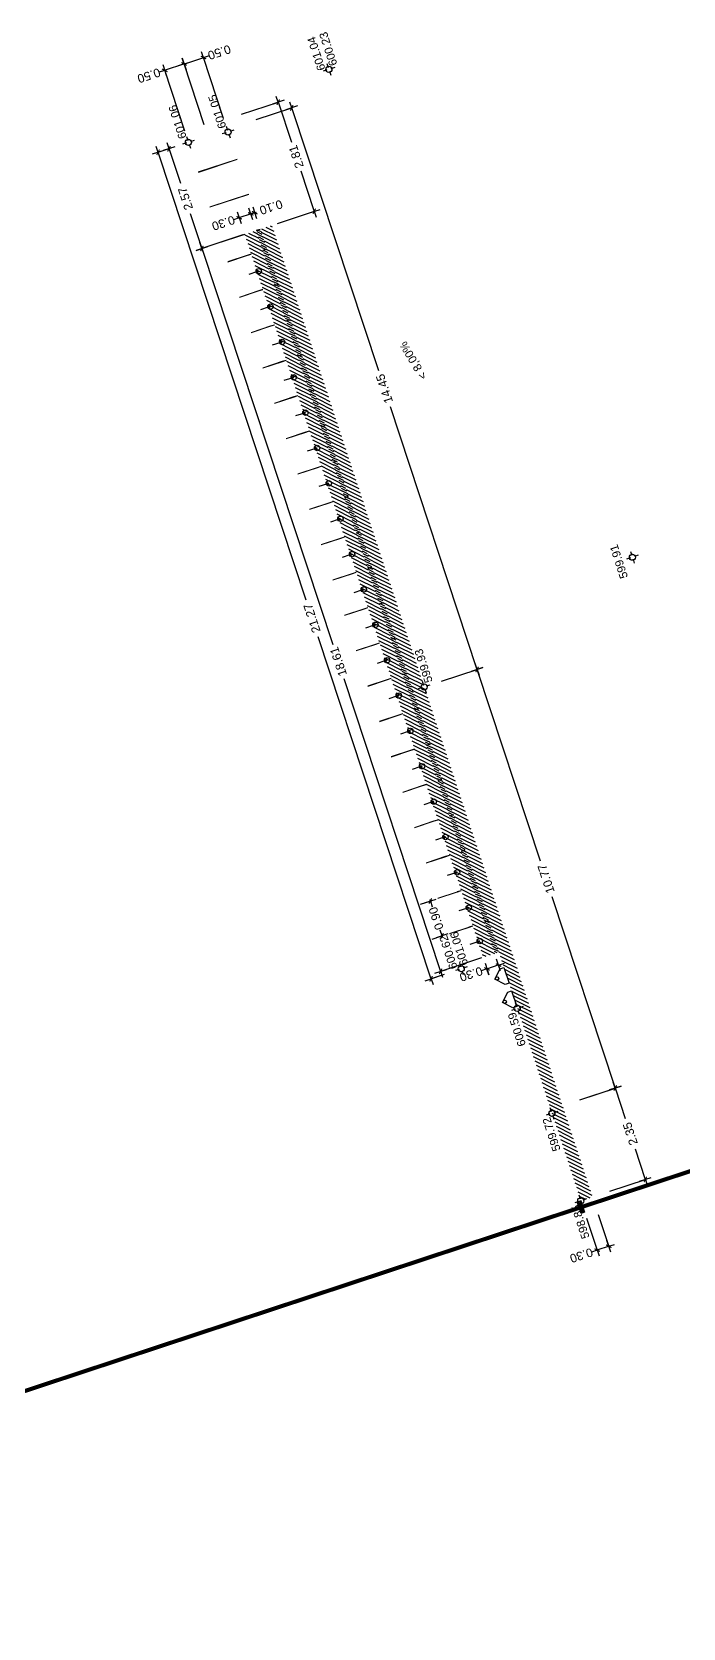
# Model space of a CAD drawing. Header units: metres. Extents: x 679304 to 680626, y 2747329 to 2750056.
# Drawn here: x 679735.75 to 679751.68, y 2748603.65 to 2748642.66 of the extents above; entities that cross this region are included whole.
import ezdxf
from ezdxf.enums import TextEntityAlignment as Align

# ---------------------------------------------------------------- set-up
doc = ezdxf.new("R2010")
doc.units = ezdxf.units.M
doc.linetypes.add('DASH_1', pattern=[0.4, 0.1, -0.3])
doc.linetypes.add('DASHEDX2', pattern=[1.5, 1, -0.5])
for name, color, linetype in [('00_WF_Return', 150, 'Continuous'), ('00_WF_Supply', 170, 'Continuous'), ('01-TX-Cotes_1-100', 157, 'Continuous'), ('01-TX-Dimensions_1-100', 157, 'Continuous'), ('01-TX-Pendents_1-100', 157, 'Continuous'), ('02-L-Waterfeatures 02', 152, 'Continuous'), ('COTAUX', 7, 'Continuous')]:
    doc.layers.add(name, color=color, linetype=linetype)
doc.layers.add('02-L-projecció 2', color=251, linetype='Continuous', lineweight=5, true_color=0x636363)
doc.layers.add('02-L-Waterfeatures 01', color=150, linetype='Continuous', true_color=0x2e9aff)
doc.styles.get("Standard").update_dxf_attribs({"font": 'arial.ttf'})
doc.dimstyles.new('E100', dxfattribs={"dimscale": 0.03, "dimtxt": 7, "dimasz": 0.5, "dimexe": 0.1, "dimexo": 15, "dimgap": 4, "dimtad": 1, "dimzin": 0, "dimdsep": 46, "dimtxsty": 'Standard', "dimblk1": 'LINCOT200', "dimblk2": 'LINCOT200', "dimsah": 1, "dimcen": 0.1, "dimdle": 0.1, "dimclrt": 256, "dimadec": 0, "dimazin": 0, "dimtfac": 0.015385, "dimtofl": 0, "dimtmove": 0, "dimatfit": 3, "dimldrblk": 'LINCOT200', "dimfxl": 1, "dimtolj": 1, "dimtzin": 0, "dimarcsym": 0})
pattern_1 = [(153.27658, (679714.18947, 2748614.033265), (-0.03569367, -0.07089677), [])]

# ---------------------------------------------------------------- blocks, each defined once
blk = doc.blocks.new('*U13')
at = {"linetype": 'DASHEDX2', "ltscale": 0.5}
for points in [[(1.5, 0), (-1.5, 0)], [(0, -1.5), (0, 1.5)]]:
    blk.add_lwpolyline(points, dxfattribs=at)
blk.add_circle((0, 0), 0.75)
at = {"ltscale": 0.3}
blk.add_attdef('COTES', text='', height=2, dxfattribs=at).set_placement((4.58, 1.74), align=Align.MIDDLE)
blk = doc.blocks.new('*U14')
at = {"linetype": 'DASHEDX2', "ltscale": 0.5}
for points in [[(1.5, 0), (-1.5, 0)], [(0, -1.5), (0, 1.5)]]:
    blk.add_lwpolyline(points, dxfattribs=at)
blk.add_circle((0, 0), 0.75)
at = {"ltscale": 0.3}
blk.add_attdef('COTES', text='', height=2, dxfattribs=at).set_placement((4.78, -1.39), align=Align.MIDDLE)
blk = doc.blocks.new('Cotes Altimetriques')
at = {"linetype": 'DASHEDX2', "ltscale": 0.5}
for points in [[(1.5, 0), (-1.5, 0)], [(0, -1.5), (0, 1.5)]]:
    blk.add_lwpolyline(points, dxfattribs=at)
blk.add_circle((0, 0), 0.75)
at = {"ltscale": 0.3}
blk.add_attdef('COTES', text='', height=2, dxfattribs=at).set_placement((0, 3.5), align=Align.MIDDLE)
blk = doc.blocks.new('*U15')
at = {"linetype": 'DASHEDX2', "ltscale": 0.5}
for points in [[(1.5, 0), (-1.5, 0)], [(0, -1.5), (0, 1.5)]]:
    blk.add_lwpolyline(points, dxfattribs=at)
blk.add_circle((0, 0), 0.75)
at = {"ltscale": 0.3}
blk.add_attdef('COTES', text='', height=2, dxfattribs=at).set_placement((5.56, 1), align=Align.MIDDLE)
blk = doc.blocks.new('*U19')
at = {"linetype": 'DASHEDX2', "ltscale": 0.5}
for points in [[(1.5, 0), (-1.5, 0)], [(0, -1.5), (0, 1.5)]]:
    blk.add_lwpolyline(points, dxfattribs=at)
blk.add_circle((0, 0), 0.75)
at = {"ltscale": 0.3}
blk.add_attdef('COTES', text='', height=2, dxfattribs=at).set_placement((4.94, -1.44), align=Align.MIDDLE)
blk = doc.blocks.new('*U16')
at = {"linetype": 'DASHEDX2', "ltscale": 0.5}
for points in [[(1.5, 0), (-1.5, 0)], [(0, -1.5), (0, 1.5)]]:
    blk.add_lwpolyline(points, dxfattribs=at)
blk.add_circle((0, 0), 0.75)
at = {"ltscale": 0.3}
blk.add_attdef('COTES', text='', height=2, dxfattribs=at).set_placement((5.56, 1), align=Align.MIDDLE)
blk = doc.blocks.new('*U20')
at = {"linetype": 'DASHEDX2', "ltscale": 0.5}
for points in [[(1.5, 0), (-1.5, 0)], [(0, -1.5), (0, 1.5)]]:
    blk.add_lwpolyline(points, dxfattribs=at)
blk.add_circle((0, 0), 0.75)
at = {"ltscale": 0.3}
blk.add_attdef('COTES', text='', height=2, dxfattribs=at).set_placement((4.81, 1.75), align=Align.MIDDLE)
blk = doc.blocks.new('*U21')
at = {"linetype": 'DASHEDX2', "ltscale": 0.5}
for points in [[(1.5, 0), (-1.5, 0)], [(0, -1.5), (0, 1.5)]]:
    blk.add_lwpolyline(points, dxfattribs=at)
blk.add_circle((0, 0), 0.75)
at = {"ltscale": 0.3}
blk.add_attdef('COTES', text='', height=2, dxfattribs=at).set_placement((4.82, -1), align=Align.MIDDLE)
blk = doc.blocks.new('*U18')
at = {"linetype": 'DASHEDX2', "ltscale": 0.5}
for points in [[(1.5, 0), (-1.5, 0)], [(0, -1.5), (0, 1.5)]]:
    blk.add_lwpolyline(points, dxfattribs=at)
blk.add_circle((0, 0), 0.75)
at = {"ltscale": 0.3}
blk.add_attdef('COTES', text='', height=2, dxfattribs=at).set_placement((-4.86, 1.68), align=Align.MIDDLE)
blk = doc.blocks.new('LINCOT200')
for p, q in [((0, -10), (0, 10)), ((0, 0), (10, 0))]:
    blk.add_line(p, q)
at = {"const_width": 1.88}
blk.add_lwpolyline([(3.5, -3.5), (-3.5, 3.5)], dxfattribs=at)
at = {"layer": 'COTAUX'}
blk.add_line((0, 0), (-1.2, 0), dxfattribs=at)
blk = doc.blocks.new('*D198')
at = {"layer": '01-TX-Dimensions_1-100', "color": 0, "lineweight": -2, "transparency": 16777216}
for p, q in [((679749.601, 2748613.765), (679749.86, 2748612.981)), ((679749.317, 2748613.671), (679749.575, 2748612.887)), ((679749.845, 2748612.979), (679749.589, 2748612.895)), ((679749.575, 2748612.89), (679749.56, 2748612.885))]:
    blk.add_line(p, q, dxfattribs=at)
at = {"layer": 'DEFPOINTS', "color": 0, "transparency": 16777216}
for p in [(679749.175, 2748614.098), (679749.46, 2748614.192), (679749.575, 2748612.89)]:
    blk.add_point(p, dxfattribs=at)
at = {"layer": '01-TX-Dimensions_1-100', "color": 0, "lineweight": -2, "transparency": 16777216, "xscale": 0.015, "yscale": 0.015, "zscale": 0.015}
for p, rotation in [((679749.575, 2748612.89), 198.2765840035686), ((679749.859, 2748612.984), 18.27658400356864)]:
    blk.add_blockref('LINCOT200', p, dxfattribs=dict(at, rotation=rotation))
at = {"layer": '01-TX-Dimensions_1-100', "transparency": 16777216, "insert": (679749.188, 2748612.762), "char_height": 0.21, "attachment_point": 5, "rotation": 198.2766}
blk.add_mtext('\\A1;0.30', dxfattribs=at)
blk = doc.blocks.new('*D201')
at = {"layer": '01-TX-Dimensions_1-100', "color": 0, "lineweight": -2, "transparency": 16777216}
for p, q in [((679741.237, 2748640.52), (679742.107, 2748640.807)), ((679742.109, 2748640.792), (679744.224, 2748634.386)), ((679746.632, 2748627.096), (679744.516, 2748633.502)), ((679745.77, 2748626.795), (679746.639, 2748627.083))]:
    blk.add_line(p, q, dxfattribs=at)
at = {"layer": 'DEFPOINTS', "color": 0, "transparency": 16777216}
for p in [(679742.104, 2748640.806), (679740.81, 2748640.379), (679745.343, 2748626.654)]:
    blk.add_point(p, dxfattribs=at)
at = {"layer": '01-TX-Dimensions_1-100', "color": 0, "lineweight": -2, "transparency": 16777216, "xscale": 0.015, "yscale": 0.015, "zscale": 0.015}
for p, rotation in [((679742.104, 2748640.806), 108.2765840035686), ((679746.637, 2748627.082), 288.2765840035686)]:
    blk.add_blockref('LINCOT200', p, dxfattribs=dict(at, rotation=rotation))
at = {"layer": '01-TX-Dimensions_1-100', "transparency": 16777216, "insert": (679744.37, 2748633.944), "char_height": 0.21, "attachment_point": 5, "rotation": 108.2766}
blk.add_mtext('\\A1;14.45', dxfattribs=at)
blk = doc.blocks.new('*D202')
at = {"layer": '01-TX-Dimensions_1-100', "color": 0, "lineweight": -2, "transparency": 16777216}
for p, q in [((679745.77, 2748626.795), (679746.638, 2748627.082)), ((679746.64, 2748627.067), (679748.18, 2748622.407)), ((679750.011, 2748616.865), (679748.471, 2748621.525)), ((679749.15, 2748616.565), (679750.018, 2748616.852))]:
    blk.add_line(p, q, dxfattribs=at)
at = {"layer": 'DEFPOINTS', "color": 0, "transparency": 16777216}
for p in [(679745.343, 2748626.654), (679750.016, 2748616.851), (679748.723, 2748616.424)]:
    blk.add_point(p, dxfattribs=at)
at = {"layer": '01-TX-Dimensions_1-100', "color": 0, "lineweight": -2, "transparency": 16777216, "xscale": 0.015, "yscale": 0.015, "zscale": 0.015}
for p, rotation in [((679746.635, 2748627.081), 108.2835136084961), ((679750.016, 2748616.851), 288.2835136084961)]:
    blk.add_blockref('LINCOT200', p, dxfattribs=dict(at, rotation=rotation))
at = {"layer": '01-TX-Dimensions_1-100', "transparency": 16777216, "insert": (679748.326, 2748621.966), "char_height": 0.21, "attachment_point": 5, "rotation": 108.2835}
blk.add_mtext('\\A1;10.77', dxfattribs=at)
blk = doc.blocks.new('*D203')
at = {"layer": '01-TX-Dimensions_1-100', "color": 0, "lineweight": -2, "transparency": 16777216}
for p, q in [((679739.15, 2748639.824), (679738.832, 2748639.719)), ((679738.839, 2748639.706), (679742.45, 2748628.786)), ((679745.508, 2748619.537), (679742.749, 2748627.882)), ((679745.828, 2748619.627), (679745.51, 2748619.522))]:
    blk.add_line(p, q, dxfattribs=at)
at = {"layer": 'DEFPOINTS', "color": 0, "transparency": 16777216}
for p in [(679739.577, 2748639.965), (679738.835, 2748639.72), (679746.255, 2748619.769)]:
    blk.add_point(p, dxfattribs=at)
at = {"layer": '01-TX-Dimensions_1-100', "color": 0, "lineweight": -2, "transparency": 16777216, "xscale": 0.015, "yscale": 0.015, "zscale": 0.015}
for p, rotation in [((679738.835, 2748639.72), 108.2960533484948), ((679745.512, 2748619.523), 288.2960533484948)]:
    blk.add_blockref('LINCOT200', p, dxfattribs=dict(at, rotation=rotation))
at = {"layer": '01-TX-Dimensions_1-100', "transparency": 16777216, "insert": (679742.599, 2748628.334), "char_height": 0.21, "attachment_point": 5, "rotation": 108.2961}
blk.add_mtext('\\A1;21.27', dxfattribs=at)
blk = doc.blocks.new('*D204')
at = {"layer": '01-TX-Dimensions_1-100', "color": 0, "lineweight": -2, "transparency": 16777216}
for p, q in [((679740.905, 2748637.701), (679739.904, 2748637.37)), ((679739.911, 2748637.356), (679743.106, 2748627.694)), ((679745.743, 2748619.718), (679743.384, 2748626.851)), ((679746.745, 2748620.034), (679745.744, 2748619.703))]:
    blk.add_line(p, q, dxfattribs=at)
at = {"layer": 'DEFPOINTS', "color": 0, "transparency": 16777216}
for p in [(679741.332, 2748637.842), (679739.907, 2748637.371), (679747.173, 2748620.175)]:
    blk.add_point(p, dxfattribs=at)
at = {"layer": '01-TX-Dimensions_1-100', "color": 0, "lineweight": -2, "transparency": 16777216, "xscale": 0.015, "yscale": 0.015, "zscale": 0.015}
for p, rotation in [((679739.907, 2748637.371), 108.293398092567), ((679745.747, 2748619.704), 288.293398092567)]:
    blk.add_blockref('LINCOT200', p, dxfattribs=dict(at, rotation=rotation))
at = {"layer": '01-TX-Dimensions_1-100', "transparency": 16777216, "insert": (679743.245, 2748627.273), "char_height": 0.21, "attachment_point": 5, "rotation": 108.2934}
blk.add_mtext('\\A1;18.61', dxfattribs=at)
blk = doc.blocks.new('*D205')
at = {"layer": '01-TX-Dimensions_1-100', "color": 0, "lineweight": -2, "transparency": 16777216}
for p, q in [((679739.457, 2748641.876), (679739.011, 2748641.728)), ((679739.963, 2748640.391), (679739.471, 2748641.883)), ((679738.997, 2748641.724), (679738.983, 2748641.719)), ((679739.489, 2748640.235), (679738.996, 2748641.726))]:
    blk.add_line(p, q, dxfattribs=at)
at = {"layer": 'DEFPOINTS', "color": 0, "transparency": 16777216}
for p in [(679738.997, 2748641.724), (679740.104, 2748639.964), (679739.63, 2748639.807)]:
    blk.add_point(p, dxfattribs=at)
at = {"layer": '01-TX-Dimensions_1-100', "color": 0, "lineweight": -2, "transparency": 16777216, "xscale": 0.015, "yscale": 0.015, "zscale": 0.015}
for p, rotation in [((679738.997, 2748641.724), 198.2696162475786), ((679739.472, 2748641.88), 18.26961624757859)]:
    blk.add_blockref('LINCOT200', p, dxfattribs=dict(at, rotation=rotation))
at = {"layer": '01-TX-Dimensions_1-100', "transparency": 16777216, "insert": (679738.61, 2748641.596), "char_height": 0.21, "attachment_point": 5, "rotation": 198.2696}
blk.add_mtext('\\A1;0.50', dxfattribs=at)
blk = doc.blocks.new('*D206')
at = {"layer": '01-TX-Dimensions_1-100', "color": 0, "lineweight": -2, "transparency": 16777216}
for p, q in [((679746.878, 2748619.764), (679746.864, 2748619.759)), ((679746.926, 2748619.619), (679746.879, 2748619.761)), ((679747.148, 2748619.852), (679746.893, 2748619.768)), ((679747.21, 2748619.713), (679747.163, 2748619.854))]:
    blk.add_line(p, q, dxfattribs=at)
at = {"layer": 'DEFPOINTS', "color": 0, "transparency": 16777216}
for p in [(679746.785, 2748620.047), (679747.069, 2748620.14), (679746.878, 2748619.764)]:
    blk.add_point(p, dxfattribs=at)
at = {"layer": '01-TX-Dimensions_1-100', "color": 0, "lineweight": -2, "transparency": 16777216, "xscale": 0.015, "yscale": 0.015, "zscale": 0.015}
for p, rotation in [((679746.878, 2748619.764), 198.2277937737979), ((679747.162, 2748619.857), 18.2277937737979)]:
    blk.add_blockref('LINCOT200', p, dxfattribs=dict(at, rotation=rotation))
at = {"layer": '01-TX-Dimensions_1-100', "transparency": 16777216, "insert": (679746.491, 2748619.636), "char_height": 0.21, "attachment_point": 5, "rotation": 198.2278}
blk.add_mtext('\\A1;0.30', dxfattribs=at)
blk = doc.blocks.new('*D200')
at = {"layer": '01-TX-Dimensions_1-100', "color": 0, "lineweight": -2, "transparency": 16777216}
for p, q in [((679739.963, 2748640.391), (679739.47, 2748641.883)), ((679739.486, 2748641.885), (679739.932, 2748642.032)), ((679739.946, 2748642.037), (679739.961, 2748642.042)), ((679740.438, 2748640.548), (679739.946, 2748642.04))]:
    blk.add_line(p, q, dxfattribs=at)
at = {"layer": 'DEFPOINTS', "color": 0, "transparency": 16777216}
for p in [(679739.946, 2748642.037), (679740.104, 2748639.964), (679740.579, 2748640.121)]:
    blk.add_point(p, dxfattribs=at)
at = {"layer": '01-TX-Dimensions_1-100', "color": 0, "lineweight": -2, "transparency": 16777216, "xscale": 0.015, "yscale": 0.015, "zscale": 0.015}
for p, rotation in [((679739.946, 2748642.037), 18.273376248171), ((679739.471, 2748641.88), 198.273376248171)]:
    blk.add_blockref('LINCOT200', p, dxfattribs=dict(at, rotation=rotation))
at = {"layer": '01-TX-Dimensions_1-100', "transparency": 16777216, "insert": (679740.333, 2748642.165), "char_height": 0.21, "attachment_point": 5, "rotation": 198.2734}
blk.add_mtext('\\A1;0.50', dxfattribs=at)
blk = doc.blocks.new('*D210')
at = {"layer": '01-TX-Dimensions_1-100', "color": 0, "lineweight": -2, "transparency": 16777216}
for p, q in [((679741.19, 2748638.269), (679741.197, 2748638.248)), ((679741.213, 2748638.25), (679741.227, 2748638.255)), ((679741.089, 2748638.209), (679741.075, 2748638.205)), ((679741.096, 2748638.238), (679741.102, 2748638.217))]:
    blk.add_line(p, q, dxfattribs=at)
at = {"layer": 'DEFPOINTS', "color": 0, "transparency": 16777216}
for p in [(679741.103, 2748638.214), (679741.237, 2748637.811), (679741.332, 2748637.842)]:
    blk.add_point(p, dxfattribs=at)
at = {"layer": '01-TX-Dimensions_1-100', "color": 0, "lineweight": -2, "transparency": 16777216, "xscale": 0.015, "yscale": 0.015, "zscale": 0.015}
for p, rotation in [((679741.103, 2748638.214), 18.28231678721093), ((679741.198, 2748638.246), 198.2823167872109)]:
    blk.add_blockref('LINCOT200', p, dxfattribs=dict(at, rotation=rotation))
at = {"layer": '01-TX-Dimensions_1-100', "transparency": 16777216, "insert": (679741.599, 2748638.378), "char_height": 0.21, "attachment_point": 5, "rotation": 198.2823}
blk.add_mtext('\\A1;0.10', dxfattribs=at)
blk = doc.blocks.new('*D211')
at = {"layer": '01-TX-Dimensions_1-100', "color": 0, "lineweight": -2, "transparency": 16777216}
for p, q in [((679740.819, 2748638.12), (679740.804, 2748638.115)), ((679740.811, 2748638.144), (679740.818, 2748638.123)), ((679741.089, 2748638.209), (679740.833, 2748638.125)), ((679741.096, 2748638.238), (679741.102, 2748638.217))]:
    blk.add_line(p, q, dxfattribs=at)
at = {"layer": 'DEFPOINTS', "color": 0, "transparency": 16777216}
for p in [(679740.819, 2748638.12), (679740.952, 2748637.717), (679741.237, 2748637.811)]:
    blk.add_point(p, dxfattribs=at)
at = {"layer": '01-TX-Dimensions_1-100', "color": 0, "lineweight": -2, "transparency": 16777216, "xscale": 0.015, "yscale": 0.015, "zscale": 0.015}
for p, rotation in [((679740.819, 2748638.12), 198.2792378167053), ((679741.103, 2748638.214), 18.27923781670532)]:
    blk.add_blockref('LINCOT200', p, dxfattribs=dict(at, rotation=rotation))
at = {"layer": '01-TX-Dimensions_1-100', "transparency": 16777216, "insert": (679740.432, 2748637.992), "char_height": 0.21, "attachment_point": 5, "rotation": 198.2792}
blk.add_mtext('\\A1;0.30', dxfattribs=at)
blk = doc.blocks.new('*D207')
at = {"layer": '01-TX-Dimensions_1-100', "color": 0, "lineweight": -2, "transparency": 16777216}
for p, q in [((679739.15, 2748639.824), (679739.099, 2748639.808)), ((679739.107, 2748639.794), (679739.381, 2748638.964)), ((679739.903, 2748637.385), (679739.629, 2748638.215)), ((679739.955, 2748637.387), (679739.905, 2748637.37))]:
    blk.add_line(p, q, dxfattribs=at)
at = {"layer": 'DEFPOINTS', "color": 0, "transparency": 16777216}
for p in [(679739.577, 2748639.965), (679739.102, 2748639.809), (679740.382, 2748637.528)]:
    blk.add_point(p, dxfattribs=at)
at = {"layer": '01-TX-Dimensions_1-100', "color": 0, "lineweight": -2, "transparency": 16777216, "xscale": 0.015, "yscale": 0.015, "zscale": 0.015}
for p, rotation in [((679739.102, 2748639.809), 108.2799966835774), ((679739.907, 2748637.371), 288.2799966835774)]:
    blk.add_blockref('LINCOT200', p, dxfattribs=dict(at, rotation=rotation))
at = {"layer": '01-TX-Dimensions_1-100', "transparency": 16777216, "insert": (679739.505, 2748638.59), "char_height": 0.21, "attachment_point": 5, "rotation": 108.28}
blk.add_mtext('\\A1;2.57', dxfattribs=at)
blk = doc.blocks.new('*D208')
at = {"layer": '01-TX-Dimensions_1-100', "color": 0, "lineweight": -2, "transparency": 16777216}
for p, q in [((679740.878, 2748640.65), (679741.776, 2748640.947)), ((679741.778, 2748640.932), (679742.097, 2748639.968)), ((679742.65, 2748638.294), (679742.332, 2748639.257)), ((679741.759, 2748637.983), (679742.658, 2748638.28))]:
    blk.add_line(p, q, dxfattribs=at)
at = {"layer": 'DEFPOINTS', "color": 0, "transparency": 16777216}
for p in [(679740.451, 2748640.509), (679742.655, 2748638.279), (679741.332, 2748637.842)]:
    blk.add_point(p, dxfattribs=at)
at = {"layer": '01-TX-Dimensions_1-100', "color": 0, "lineweight": -2, "transparency": 16777216, "xscale": 0.015, "yscale": 0.015, "zscale": 0.015}
for p, rotation in [((679741.773, 2748640.946), 108.2890959208934), ((679742.655, 2748638.279), 288.2890959208934)]:
    blk.add_blockref('LINCOT200', p, dxfattribs=dict(at, rotation=rotation))
at = {"layer": '01-TX-Dimensions_1-100', "transparency": 16777216, "insert": (679742.214, 2748639.613), "char_height": 0.21, "attachment_point": 5, "rotation": 108.2891}
blk.add_mtext('\\A1;2.81', dxfattribs=at)
blk = doc.blocks.new('*D209')
at = {"layer": '01-TX-Dimensions_1-100', "color": 0, "lineweight": -2, "transparency": 16777216}
for p, q in [((679745.255, 2748621.343), (679745.491, 2748621.422)), ((679745.489, 2748621.437), (679745.484, 2748621.451)), ((679745.54, 2748620.489), (679745.776, 2748620.568)), ((679745.784, 2748620.555), (679745.788, 2748620.541))]:
    blk.add_line(p, q, dxfattribs=at)
at = {"layer": 'DEFPOINTS', "color": 0, "transparency": 16777216}
for p in [(679745.682, 2748621.485), (679745.494, 2748621.423), (679745.967, 2748620.632)]:
    blk.add_point(p, dxfattribs=at)
at = {"layer": '01-TX-Dimensions_1-100', "color": 0, "lineweight": -2, "transparency": 16777216, "xscale": 0.015, "yscale": 0.015, "zscale": 0.015}
for p, rotation in [((679745.494, 2748621.423), 288.4681539355351), ((679745.779, 2748620.569), 108.4681539355351)]:
    blk.add_blockref('LINCOT200', p, dxfattribs=dict(at, rotation=rotation))
at = {"layer": '01-TX-Dimensions_1-100', "transparency": 16777216, "insert": (679745.636, 2748620.996), "char_height": 0.21, "attachment_point": 5, "rotation": 108.4682}
blk.add_mtext('\\A1;0.90', dxfattribs=at)
blk = doc.blocks.new('*D212')
at = {"layer": '01-TX-Dimensions_1-100', "color": 0, "lineweight": -2, "transparency": 16777216}
for p, q in [((679749.15, 2748616.565), (679750.019, 2748616.852)), ((679750.02, 2748616.836), (679750.26, 2748616.11)), ((679750.748, 2748614.634), (679750.508, 2748615.36)), ((679749.887, 2748614.333), (679750.756, 2748614.62))]:
    blk.add_line(p, q, dxfattribs=at)
at = {"layer": 'DEFPOINTS', "color": 0, "transparency": 16777216}
for p in [(679748.723, 2748616.424), (679750.753, 2748614.619), (679749.46, 2748614.192)]:
    blk.add_point(p, dxfattribs=at)
at = {"layer": '01-TX-Dimensions_1-100', "color": 0, "lineweight": -2, "transparency": 16777216, "xscale": 0.015, "yscale": 0.015, "zscale": 0.015}
for p, rotation in [((679750.016, 2748616.851), 108.2796387844724), ((679750.753, 2748614.619), 288.2796387844724)]:
    blk.add_blockref('LINCOT200', p, dxfattribs=dict(at, rotation=rotation))
at = {"layer": '01-TX-Dimensions_1-100', "transparency": 16777216, "insert": (679750.384, 2748615.735), "char_height": 0.21, "attachment_point": 5, "rotation": 108.2796}
blk.add_mtext('\\A1;2.35', dxfattribs=at)
blk = doc.blocks.new('WF_R_Overflow')
at = {"layer": '00_WF_Return'}
blk.add_lwpolyline([(0.3, 0), (0.1, -0.2), (0, -0.2), (0, 0.2), (0.1, 0.2)], close=True, dxfattribs=at)
blk.add_circle((0.243, 0), 0.04, dxfattribs=at)
blk = doc.blocks.new('WF_S_Nozzle')
at = {"layer": '00_WF_Supply'}
blk.add_lwpolyline([(0, 0), (-0.2, 0)], dxfattribs=at)
blk.add_lwpolyline([(0, 0.03), (0, -0.03), (0.055, 0)], close=True, dxfattribs=at)
blk.add_circle((0.055, 0), 0.0666, dxfattribs=at)

msp = doc.modelspace()

# ---------------------------------------------------------------- hatches: boundary and pattern name
at = {"layer": '00_WF_Return'}
h = msp.add_hatch(dxfattribs=at)
h.set_pattern_fill('ANSI31', color=256, scale=0.01, angle=63)
h.set_pattern_definition([(108, (15.594742, 5.1504), (-0.03019604439237, -0.0098112895714), [])])
h.paths.add_polyline_path([(679749.0864, 2748614.0689), (679749.1747, 2748614.098), (679749.2676, 2748613.8166), (679749.1794, 2748613.7875)])
at = {"layer": '02-L-Waterfeatures 01'}
h = msp.add_hatch(dxfattribs=at)
h.set_pattern_fill('ANSI31', color=256, scale=0.025)
h.set_pattern_definition(pattern_1)
h.paths.add_polyline_path([(679741.332, 2748637.8411), (679741.6166, 2748637.9359), (679749.4591, 2748614.1894), (679749.1747, 2748614.098)])
h = msp.add_hatch(dxfattribs=at)
h.set_pattern_fill('ANSI31', color=256, scale=0.025)
h.set_pattern_definition(pattern_1)
h.paths.add_polyline_path([(679740.952, 2748637.7156), (679746.7845, 2748620.0487), (679747.0726, 2748620.1439), (679741.237, 2748637.8097)])
at = {"layer": '02-L-Waterfeatures 02'}
h = msp.add_hatch(dxfattribs=at)
h.set_pattern_fill('ANSI31', color=256, scale=0.015)
h.set_pattern_definition([(153.2765840036, (-2143387.089285, 2532069.681088), (-0.0214162038181, -0.0425380634141), [])])
h.paths.add_polyline_path([(679747.0726, 2748620.1439), (679747.1673, 2748620.1752), (679741.3324, 2748637.8412), (679741.237, 2748637.8097)])

# ---------------------------------------------------------------- linework, layer by layer
at = {"layer": '00_WF_Return'}
msp.add_lwpolyline([(679749.0864, 2748614.0689), (679749.1747, 2748614.098), (679749.2676, 2748613.8166), (679749.1794, 2748613.7875)], close=True, dxfattribs=at)
at = {"layer": '02-L-projecció 2'}
for points in [[(679740.7657, 2748639.5544), (679739.8165, 2748639.2408)], [(679740.7689, 2748639.5449), (679739.8196, 2748639.2313)], [(679741.048, 2748638.6998), (679740.0988, 2748638.3862)], [(679741.0512, 2748638.6903), (679740.1019, 2748638.3767)], [(679740.8558, 2748637.6884), (679740.381, 2748637.5316)], [(679740.8589, 2748637.6789), (679740.3842, 2748637.5221)], [(679740.9503, 2748637.7197), (679740.8558, 2748637.6884)], [(679740.9535, 2748637.7102), (679740.8589, 2748637.6789)], [(679741.3302, 2748637.8451), (679741.2356, 2748637.8139)], [(679741.3333, 2748637.8357), (679741.2388, 2748637.8044)], [(679741.0167, 2748637.2056), (679740.5401, 2748637.0482)], [(679741.0199, 2748637.1961), (679740.5433, 2748637.0387)], [(679741.1099, 2748637.2364), (679741.0167, 2748637.2056)], [(679741.113, 2748637.2269), (679741.0199, 2748637.1961)], [(679741.4898, 2748637.3619), (679741.3966, 2748637.3311)], [(679741.4929, 2748637.3524), (679741.3997, 2748637.3216)], [(679741.3021, 2748636.3415), (679740.8256, 2748636.1841)], [(679741.3053, 2748636.332), (679740.8287, 2748636.1746)], [(679741.3953, 2748636.3723), (679741.3021, 2748636.3415)], [(679741.3985, 2748636.3628), (679741.3053, 2748636.332)], [(679741.7752, 2748636.4978), (679741.682, 2748636.467)], [(679741.7783, 2748636.4883), (679741.6852, 2748636.4575)], [(679742.0606, 2748635.6337), (679741.9675, 2748635.6029)], [(679742.0638, 2748635.6242), (679741.9706, 2748635.5934)], [(679741.5876, 2748635.4774), (679741.111, 2748635.32)], [(679741.5907, 2748635.4679), (679741.1141, 2748635.3105)], [(679741.6808, 2748635.5082), (679741.5876, 2748635.4774)], [(679741.6839, 2748635.4987), (679741.5907, 2748635.4679)], [(679742.3461, 2748634.7696), (679742.2529, 2748634.7388)], [(679742.3492, 2748634.7601), (679742.256, 2748634.7293)], [(679741.873, 2748634.6134), (679741.3964, 2748634.4559)], [(679741.8761, 2748634.6039), (679741.3996, 2748634.4464)], [(679741.9662, 2748634.6441), (679741.873, 2748634.6134)], [(679741.9693, 2748634.6346), (679741.8761, 2748634.6039)], [(679742.1584, 2748633.7493), (679741.6818, 2748633.5918)], [(679742.1615, 2748633.7398), (679741.6849, 2748633.5823)], [(679742.2516, 2748633.78), (679742.1584, 2748633.7493)], [(679742.2547, 2748633.7705), (679742.1615, 2748633.7398)], [(679742.6314, 2748633.9055), (679742.5383, 2748633.8747)], [(679742.6346, 2748633.896), (679742.5414, 2748633.8653)], [(679742.4447, 2748632.8855), (679741.9681, 2748632.728)], [(679742.4478, 2748632.876), (679741.9712, 2748632.7185)], [(679742.5379, 2748632.9162), (679742.4447, 2748632.8855)], [(679742.541, 2748632.9068), (679742.4478, 2748632.876)], [(679742.9177, 2748633.0417), (679742.8246, 2748633.011)], [(679742.9209, 2748633.0322), (679742.8277, 2748633.0015)], [(679742.7293, 2748632.021), (679742.2528, 2748631.8636)], [(679742.8225, 2748632.0518), (679742.7293, 2748632.021)], [(679742.8256, 2748632.0423), (679742.7325, 2748632.0115)], [(679743.2024, 2748632.1773), (679743.1092, 2748632.1465)], [(679743.2055, 2748632.1678), (679743.1123, 2748632.137)], [(679742.7325, 2748632.0115), (679742.2559, 2748631.8541)], [(679743.4878, 2748631.3132), (679743.3946, 2748631.2824)], [(679743.491, 2748631.3037), (679743.3978, 2748631.2729)], [(679743.0148, 2748631.1569), (679742.5382, 2748630.9995)], [(679743.0179, 2748631.1475), (679742.5413, 2748630.99)], [(679743.1079, 2748631.1877), (679743.0148, 2748631.1569)], [(679743.1111, 2748631.1782), (679743.0179, 2748631.1475)], [(679743.2998, 2748630.2927), (679742.8232, 2748630.1353)], [(679743.3029, 2748630.2832), (679742.8263, 2748630.1258)], [(679743.3929, 2748630.3235), (679743.2998, 2748630.2927)], [(679743.3961, 2748630.314), (679743.3029, 2748630.2832)], [(679743.7728, 2748630.449), (679743.6796, 2748630.4182)], [(679743.776, 2748630.4395), (679743.6828, 2748630.4087)], [(679743.5854, 2748629.4287), (679743.1088, 2748629.2713)], [(679743.5885, 2748629.4192), (679743.1119, 2748629.2618)], [(679743.6785, 2748629.4595), (679743.5854, 2748629.4287)], [(679743.6817, 2748629.45), (679743.5885, 2748629.4192)], [(679744.0584, 2748629.585), (679743.9652, 2748629.5542)], [(679744.0616, 2748629.5755), (679743.9684, 2748629.5447)], [(679743.8704, 2748628.5645), (679743.3938, 2748628.4071)], [(679743.8735, 2748628.555), (679743.3969, 2748628.3976)], [(679743.9635, 2748628.5953), (679743.8704, 2748628.5645)], [(679743.9667, 2748628.5858), (679743.8735, 2748628.555)], [(679744.3434, 2748628.7208), (679744.2503, 2748628.69)], [(679744.3466, 2748628.7113), (679744.2534, 2748628.6805)], [(679744.2491, 2748627.7312), (679744.156, 2748627.7005)], [(679744.2523, 2748627.7217), (679744.1591, 2748627.691)], [(679744.629, 2748627.8567), (679744.5358, 2748627.826)], [(679744.6322, 2748627.8472), (679744.539, 2748627.8165)], [(679744.156, 2748627.7005), (679743.6794, 2748627.543)], [(679744.1591, 2748627.691), (679743.6825, 2748627.5335)], [(679744.914, 2748626.9925), (679744.8209, 2748626.9617)], [(679744.9172, 2748626.983), (679744.824, 2748626.9522)], [(679744.441, 2748626.8362), (679743.9644, 2748626.6788)], [(679744.4441, 2748626.8268), (679743.9675, 2748626.6693)], [(679744.5342, 2748626.867), (679744.441, 2748626.8362)], [(679744.5373, 2748626.8575), (679744.4441, 2748626.8268)], [(679744.7266, 2748625.9722), (679744.25, 2748625.8148)], [(679744.7297, 2748625.9627), (679744.2531, 2748625.8053)], [(679744.8197, 2748626.003), (679744.7266, 2748625.9722)], [(679744.8229, 2748625.9935), (679744.7297, 2748625.9627)], [(679745.1996, 2748626.1285), (679745.1065, 2748626.0977)], [(679745.2028, 2748626.119), (679745.1096, 2748626.0882)], [(679745.0116, 2748625.108), (679744.535, 2748624.9506)], [(679745.0147, 2748625.0985), (679744.5381, 2748624.9411)], [(679745.1048, 2748625.1388), (679745.0116, 2748625.108)], [(679745.1079, 2748625.1293), (679745.0147, 2748625.0985)], [(679745.4846, 2748625.2643), (679745.3915, 2748625.2335)], [(679745.4878, 2748625.2548), (679745.3946, 2748625.224)], [(679745.2972, 2748624.244), (679744.8206, 2748624.0866)], [(679745.3003, 2748624.2345), (679744.8237, 2748624.0771)], [(679745.3904, 2748624.2748), (679745.2972, 2748624.244)], [(679745.3935, 2748624.2653), (679745.3003, 2748624.2345)], [(679745.7702, 2748624.4003), (679745.6771, 2748624.3695)], [(679745.7734, 2748624.3908), (679745.6802, 2748624.36)], [(679746.0552, 2748623.536), (679745.9621, 2748623.5053)], [(679746.0584, 2748623.5265), (679745.9652, 2748623.4958)], [(679745.5822, 2748623.3798), (679745.1056, 2748623.2223)], [(679745.5853, 2748623.3703), (679745.1087, 2748623.2128)], [(679745.6754, 2748623.4105), (679745.5822, 2748623.3798)], [(679745.6785, 2748623.4011), (679745.5853, 2748623.3703)], [(679746.3408, 2748622.672), (679746.2477, 2748622.6412)], [(679746.344, 2748622.6625), (679746.2508, 2748622.6317)], [(679745.8678, 2748622.5157), (679745.3912, 2748622.3583)], [(679745.8709, 2748622.5063), (679745.3943, 2748622.3488)], [(679745.961, 2748622.5465), (679745.8678, 2748622.5157)], [(679745.9641, 2748622.537), (679745.8709, 2748622.5063)], [(679746.1505, 2748621.6508), (679745.6757, 2748621.4939)], [(679746.1536, 2748621.6413), (679745.6788, 2748621.4844)], [(679746.245, 2748621.682), (679746.1532, 2748621.6517)], [(679746.2481, 2748621.6725), (679746.1563, 2748621.6422)], [(679746.6249, 2748621.8075), (679746.5331, 2748621.7772)], [(679746.628, 2748621.798), (679746.5362, 2748621.7677)], [(679746.4371, 2748620.7871), (679745.9623, 2748620.6302)], [(679746.4402, 2748620.7776), (679745.9654, 2748620.6208)], [(679746.5316, 2748620.8183), (679746.4386, 2748620.7876)], [(679746.5347, 2748620.8088), (679746.4418, 2748620.7781)], [(679746.9115, 2748620.9438), (679746.8185, 2748620.9131)], [(679746.9146, 2748620.9343), (679746.8217, 2748620.9036)]]:
    msp.add_lwpolyline(points, dxfattribs=at)
at = {"layer": '02-L-Waterfeatures 01', "linetype": 'DASH_1', "const_width": 0.1, "flags": 128}
msp.add_lwpolyline([(679718.1794, 2748603.7034), (679764.9496, 2748619.146)], dxfattribs=at)

# ---------------------------------------------------------------- block references
at = {"layer": '00_WF_Supply'}
for name, p, rotation in [('WF_S_Nozzle', (679741.2452, 2748636.7966), 18.27138023310092), ('WF_S_Nozzle', (679741.5304, 2748635.9325), 18.27138023310092), ('WF_S_Nozzle', (679741.816, 2748635.0684), 18.27138023310092), ('WF_S_Nozzle', (679742.1021, 2748634.2046), 18.27138023310092), ('WF_S_Nozzle', (679742.3877, 2748633.3406), 18.27138023310092), ('WF_S_Nozzle', (679742.6722, 2748632.4761), 18.27138023310092), ('WF_S_Nozzle', (679742.9578, 2748631.612), 18.27138023310092), ('WF_S_Nozzle', (679743.2428, 2748630.7478), 18.27138023310092), ('WF_S_Nozzle', (679743.5284, 2748629.8838), 18.27138023310092), ('WF_S_Nozzle', (679743.8134, 2748629.0196), 18.27138023310092), ('WF_S_Nozzle', (679744.099, 2748628.1556), 18.27138023310092), ('WF_S_Nozzle', (679744.384, 2748627.2913), 18.27138023310092), ('WF_S_Nozzle', (679744.6696, 2748626.4273), 18.27138023310092), ('WF_S_Nozzle', (679744.9546, 2748625.5631), 18.27138023310092), ('WF_S_Nozzle', (679745.2402, 2748624.6991), 18.27138023310092), ('WF_S_Nozzle', (679745.5252, 2748623.8349), 18.27138023310092), ('WF_S_Nozzle', (679745.8109, 2748622.9709), 18.27138023310092), ('WF_S_Nozzle', (679746.0963, 2748622.1068), 18.27138023310092), ('WF_S_Nozzle', (679746.3817, 2748621.2427), 18.27138023310092), ('WF_S_Nozzle', (679746.6517, 2748620.425), 18.27138023310092), ('WF_R_Overflow', (679747.3557, 2748619.6055), 198.2717861488219), ('WF_R_Overflow', (679747.5438, 2748619.0357), 198.2717861488219)]:
    msp.add_blockref(name, p, dxfattribs=dict(at, rotation=rotation))
at = {"layer": '01-TX-Cotes_1-100', "ltscale": 0.3, "xscale": 0.1, "yscale": 0.1, "zscale": 0.1, "rotation": 108}
for name, p, values in [('*U13', (679743.0115, 2748641.7484), {'COTES': '601.04'}), ('*U14', (679743.0115, 2748641.7484), {'COTES': '600.23'}), ('*U15', (679740.5478, 2748640.216), {'COTES': '601.05'}), ('*U16', (679739.5775, 2748639.9643), {'COTES': '601.06'}), ('Cotes Altimetriques', (679750.4365, 2748629.825), {'COTES': '599.91'}), ('*U19', (679745.3426, 2748626.6542), {'COTES': '599.93'}), ('*U20', (679746.2494, 2748619.7667), {'COTES': '600.62'}), ('*U21', (679746.2494, 2748619.7667), {'COTES': '601.06'}), ('*U18', (679747.6178, 2748618.7968), {'COTES': '600.59'}), ('*U18', (679748.4664, 2748616.2337), {'COTES': '599.72'}), ('*U18', (679749.1734, 2748614.0951), {'COTES': '598.85'})]:
    msp.add_blockref(name, p, dxfattribs=at).add_auto_attribs(values)

# ---------------------------------------------------------------- texts
at = {"layer": '01-TX-Pendents_1-100', "insert": (679745.2555, 2748634.1325), "char_height": 0.2, "attachment_point": 1, "rotation": 121}
msp.add_mtext_dynamic_manual_height_columns('< 8,00%', width=15.97655, gutter_width=1, heights=[0], dxfattribs=at)

# ---------------------------------------------------------------- dimensions: what is measured, and where the dimension line sits
at = {"layer": '01-TX-Dimensions_1-100'}
for p1, p2, distance, picture, middle in [((679740.1042, 2748639.9639), (679740.5793, 2748640.1208), 2.0181, '*D200', (679740.3333, 2748642.1648)), ((679740.1042, 2748639.9639), (679739.6297, 2748639.8072), -2.0181, '*D205', (679738.6102, 2748641.5959)), ((679740.4506, 2748640.509), (679741.332, 2748637.8422), 1.3932, '*D208', (679742.2142, 2748639.6128)), ((679740.3823, 2748637.528), (679739.5771, 2748639.9654), 0.5001, '*D207', (679739.5049, 2748638.5898)), ((679741.2367, 2748637.8107), (679740.9518, 2748637.7167), -0.4249, '*D211', (679740.4317, 2748637.9923)), ((679745.3426, 2748626.6542), (679748.7228, 2748616.4237), 1.3616, '*D202', (679748.3255, 2748621.9661)), ((679745.9667, 2748620.6317), (679745.6816, 2748621.4854), 0.1981, '*D209', (679745.6363, 2748620.9958)), ((679747.0688, 2748620.1402), (679746.7852, 2748620.0468), 0.2981, '*D206', (679746.4914, 2748619.6363)), ((679748.7228, 2748616.4237), (679749.4599, 2748614.1922), 1.3616, '*D212', (679750.3842, 2748615.735))]:
    dim = msp.add_aligned_dim(p1=p1, p2=p2, distance=distance, dimstyle='E100', override={"dimtad": 0}, dxfattribs=at)
    dim.commit()
    dim.dimension.update_dxf_attribs({"geometry": picture, "text_midpoint": middle})
for base, p1, p2, angle, picture, middle in [((679742.1038, 2748640.8062), (679745.3426, 2748626.6542), (679740.81, 2748640.3789), 108.27658, '*D201', (679744.3702, 2748633.9439)), ((679749.5745, 2748612.89), (679749.4599, 2748614.1922), (679749.1755, 2748614.0983), 198.27658, '*D198', (679749.1877, 2748612.7623))]:
    dim = msp.add_linear_dim(base=base, p1=p1, p2=p2, angle=angle, dimstyle='E100', override={"dimtad": 0}, dxfattribs=at)
    dim.commit()
    dim.dimension.update_dxf_attribs({"geometry": picture, "text_midpoint": middle})
for base, p1, p2, angle, picture, middle in [((679738.8346, 2748639.7199), (679746.255, 2748619.7686), (679739.5771, 2748639.9654), 108.29605, '*D203', (679742.5992, 2748628.334)), ((679741.1034, 2748638.2142), (679741.3316, 2748637.8421), (679741.2367, 2748637.8107), 198.28232, '*D210', (679741.5994, 2748638.378)), ((679739.9068, 2748637.3707), (679747.1727, 2748620.1748), (679741.3321, 2748637.8419), 108.2934, '*D204', (679743.2451, 2748627.2727))]:
    dim = msp.add_linear_dim(base=base, p1=p1, p2=p2, angle=angle, dimstyle='E100', override={"dimtad": 0}, dxfattribs=at)
    dim.commit()
    dim.dimension.update_dxf_attribs({"geometry": picture, "text_midpoint": middle, "dimtype": 161})

doc.saveas('drawing.dxf')
